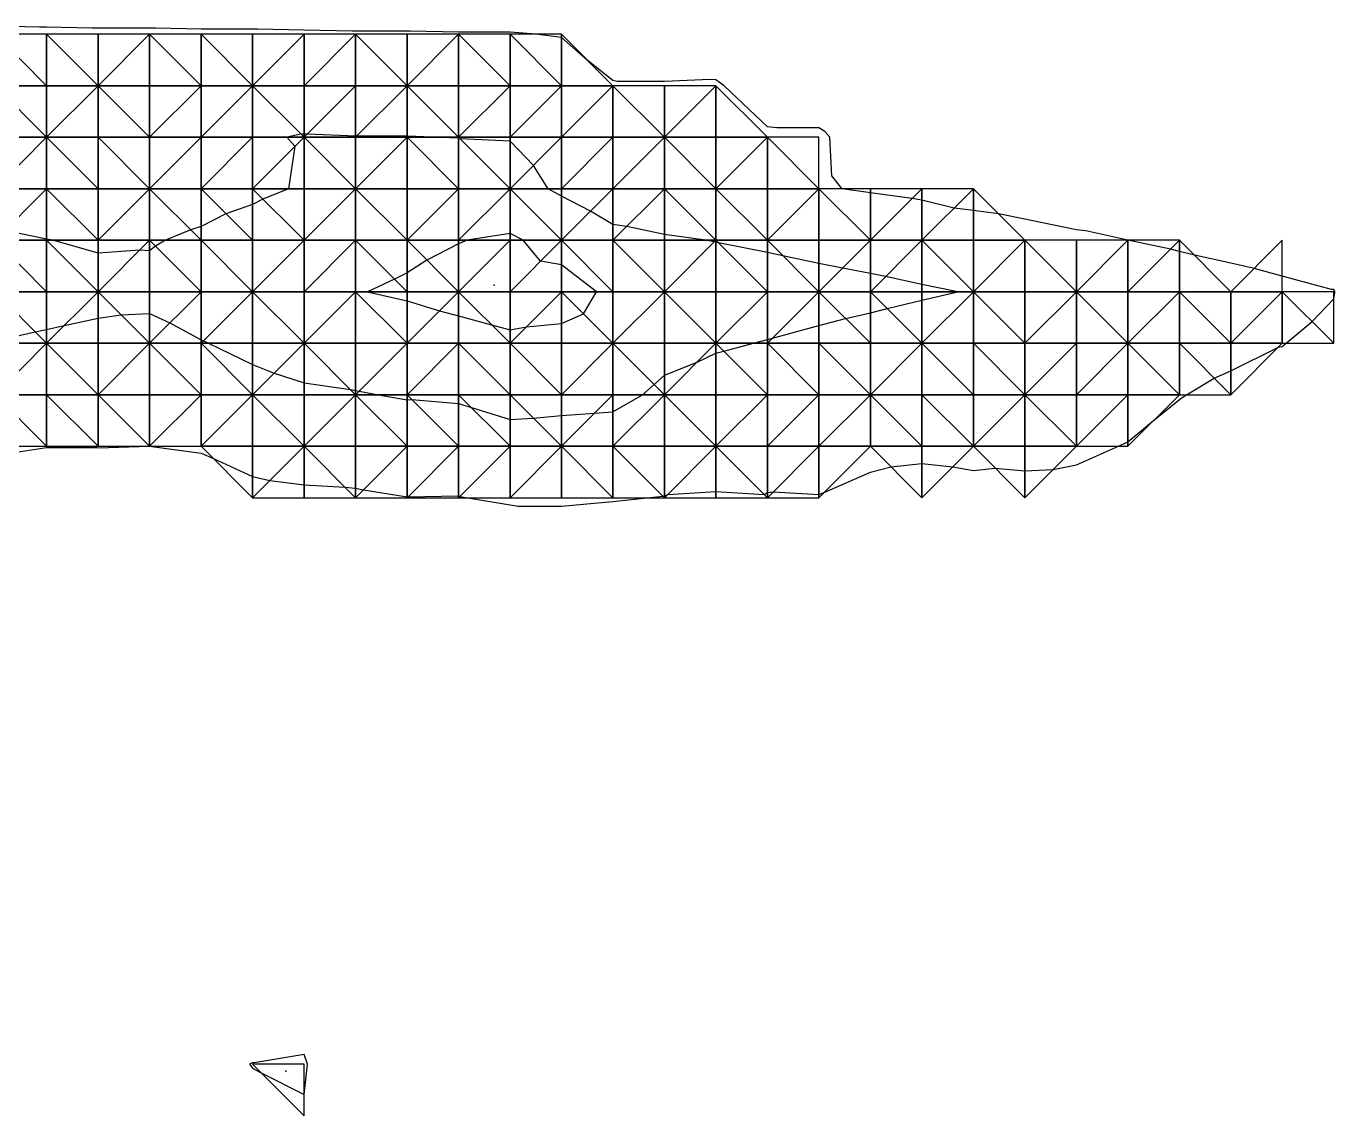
# Model space of a CAD drawing. Header units: metres. Extents: x 4732344 to 4732577, y 2266116 to 2266284.
# Drawn here: x 4732411.5 to 4732424.21, y 2266125.73 to 2266136.31 of the extents above; entities that cross this region are included whole.
import ezdxf

# ---------------------------------------------------------------- set-up
doc = ezdxf.new("R2010")
doc.units = ezdxf.units.M
doc.layers.add('TIN', color=5, linetype='Continuous')

msp = doc.modelspace()

# ---------------------------------------------------------------- linework, layer by layer
at = {"layer": 'lleno', "color": 3}
for points in [[(4732411.275, 2266132.154, 1328.088), (4732411.698, 2266132.22, 1328.085), (4732412.187, 2266132.22, 1328.084), (4732412.198, 2266132.217, 1328.084), (4732412.698, 2266132.231, 1328.079), (4732413.198, 2266132.164, 1328.07), (4732413.318, 2266132.111, 1328.068), (4732413.698, 2266131.938, 1328.063), (4732413.865, 2266131.898, 1328.06), (4732414.198, 2266131.858, 1328.054), (4732414.594, 2266131.835, 1328.052), (4732414.698, 2266131.825, 1328.052), (4732414.775, 2266131.808, 1328.052), (4732415.198, 2266131.74, 1328.051), (4732415.207, 2266131.74, 1328.051), (4732415.698, 2266131.75, 1328.037), (4732415.712, 2266131.745, 1328.036), (4732415.789, 2266131.731, 1328.033), (4732416.198, 2266131.662, 1328.018), (4732416.278, 2266131.651, 1328.015), (4732416.698, 2266131.651, 1328.002), (4732417.159, 2266131.692, 1327.987), (4732417.198, 2266131.695, 1327.986), (4732417.531, 2266131.731, 1327.976), (4732417.682, 2266131.747, 1327.975), (4732417.698, 2266131.749, 1327.975), (4732417.73, 2266131.763, 1327.975), (4732418.198, 2266131.792, 1327.975), (4732418.666, 2266131.763, 1327.971), (4732418.698, 2266131.781, 1327.972), (4732418.757, 2266131.79, 1327.971), (4732419.198, 2266131.762, 1327.964), (4732419.254, 2266131.787, 1327.964), (4732419.698, 2266131.981, 1327.965), (4732419.898, 2266132.031, 1327.963), (4732420.198, 2266132.064, 1327.96), (4732420.498, 2266132.031, 1327.955), (4732420.698, 2266131.996, 1327.951), (4732420.909, 2266132.02, 1327.952), (4732421.198, 2266131.993, 1327.955), (4732421.473, 2266132.006, 1327.959), (4732421.698, 2266132.051, 1327.964), (4732422.107, 2266132.231, 1327.976), (4732422.198, 2266132.273, 1327.978), (4732422.448, 2266132.481, 1327.987), (4732422.698, 2266132.686, 1327.989), (4732422.724, 2266132.705, 1327.989), (4732422.769, 2266132.731, 1327.989), (4732423.036, 2266132.893, 1327.991), (4732423.198, 2266132.962, 1327.991), (4732423.66, 2266133.193, 1327.993), (4732423.698, 2266133.2, 1327.993), (4732423.734, 2266133.231, 1327.993), (4732423.988, 2266133.441, 1327.996), (4732424.198, 2266133.664, 1327.997), (4732424.208, 2266133.721, 1327.997), (4732424.208, 2266133.731, 1327.997), (4732424.198, 2266133.753, 1327.998), (4732424.175, 2266133.754, 1327.998), (4732423.698, 2266133.884, 1328.001), (4732423.425, 2266133.958, 1328.001), (4732423.198, 2266134.01, 1328), (4732422.844, 2266134.085, 1328), (4732422.698, 2266134.122, 1327.999), (4732422.612, 2266134.145, 1327.999), (4732422.198, 2266134.231, 1327.999), (4732421.789, 2266134.322, 1327.998), (4732421.698, 2266134.333, 1327.998), (4732421.368, 2266134.401, 1327.998), (4732421.198, 2266134.436, 1327.997), (4732420.941, 2266134.488, 1327.997), (4732420.698, 2266134.519, 1327.997), (4732420.511, 2266134.544, 1327.997), (4732420.198, 2266134.621, 1327.997), (4732420.102, 2266134.635, 1327.997), (4732419.698, 2266134.69, 1327.997), (4732419.425, 2266134.731, 1327.997), (4732419.323, 2266134.856, 1327.994), (4732419.303, 2266135.231, 1327.987), (4732419.254, 2266135.287, 1327.986), (4732419.198, 2266135.322, 1327.985), (4732418.789, 2266135.322, 1327.986), (4732418.698, 2266135.331, 1327.986), (4732418.277, 2266135.731, 1327.979), (4732418.231, 2266135.764, 1327.979), (4732418.198, 2266135.787, 1327.978), (4732418.138, 2266135.791, 1327.978), (4732417.698, 2266135.773, 1327.98), (4732417.24, 2266135.773, 1327.982), (4732417.198, 2266135.781, 1327.981), (4732416.948, 2266135.981, 1327.978), (4732416.698, 2266136.198, 1327.974), (4732416.448, 2266136.231, 1327.974), (4732416.198, 2266136.252, 1327.975), (4732416.177, 2266136.252, 1327.975), (4732415.698, 2266136.252, 1327.977), (4732415.229, 2266136.262, 1327.978), (4732415.198, 2266136.262, 1327.978), (4732414.729, 2266136.262, 1327.979), (4732414.698, 2266136.262, 1327.98), (4732414.667, 2266136.262, 1327.98), (4732414.198, 2266136.272, 1327.981), (4732413.748, 2266136.281, 1327.982), (4732413.698, 2266136.281, 1327.982), (4732413.648, 2266136.281, 1327.982), (4732413.198, 2266136.281, 1327.984), (4732412.757, 2266136.29, 1327.985), (4732412.698, 2266136.291, 1327.985), (4732412.258, 2266136.291, 1327.986), (4732412.198, 2266136.291, 1327.987), (4732412.138, 2266136.291, 1327.987), (4732411.698, 2266136.3, 1327.988), (4732411.628, 2266136.301, 1327.988), (4732411.198, 2266136.309, 1327.989)], [(4732411.198, 2266133.255, 1328.158), (4732411.588, 2266133.341, 1328.154), (4732411.698, 2266133.365, 1328.153), (4732411.87, 2266133.403, 1328.152), (4732412.198, 2266133.475, 1328.148), (4732412.421, 2266133.508, 1328.147), (4732412.698, 2266133.52, 1328.146), (4732412.895, 2266133.428, 1328.148), (4732413.198, 2266133.266, 1328.151), (4732413.221, 2266133.254, 1328.152), (4732413.269, 2266133.231, 1328.152), (4732413.698, 2266133.026, 1328.151), (4732413.908, 2266132.941, 1328.148), (4732414.198, 2266132.848, 1328.144), (4732414.648, 2266132.781, 1328.142), (4732414.698, 2266132.772, 1328.142), (4732414.732, 2266132.765, 1328.142), (4732414.92, 2266132.731, 1328.142), (4732415.198, 2266132.681, 1328.141), (4732415.245, 2266132.684, 1328.141), (4732415.698, 2266132.645, 1328.14), (4732415.823, 2266132.606, 1328.14), (4732416.198, 2266132.49, 1328.136), (4732416.424, 2266132.505, 1328.129), (4732416.698, 2266132.529, 1328.121), (4732417.019, 2266132.552, 1328.11), (4732417.198, 2266132.567, 1328.105), (4732417.486, 2266132.731, 1328.099), (4732417.599, 2266132.83, 1328.099), (4732417.698, 2266132.92, 1328.101), (4732418.016, 2266133.049, 1328.102), (4732418.198, 2266133.136, 1328.104), (4732418.275, 2266133.154, 1328.104), (4732418.562, 2266133.231, 1328.105), (4732418.698, 2266133.267, 1328.105), (4732418.746, 2266133.279, 1328.105), (4732419.198, 2266133.405, 1328.107), (4732419.457, 2266133.472, 1328.107), (4732419.698, 2266133.526, 1328.108), (4732419.862, 2266133.567, 1328.108), (4732420.198, 2266133.651, 1328.109), (4732420.548, 2266133.731, 1328.11), (4732420.198, 2266133.801, 1328.112), (4732419.846, 2266133.879, 1328.113), (4732419.698, 2266133.907, 1328.113), (4732419.428, 2266133.961, 1328.113), (4732419.198, 2266134.006, 1328.112), (4732418.848, 2266134.081, 1328.112), (4732418.698, 2266134.113, 1328.112), (4732418.222, 2266134.207, 1328.111), (4732418.198, 2266134.211, 1328.111), (4732418.182, 2266134.215, 1328.111), (4732418.098, 2266134.231, 1328.111), (4732417.698, 2266134.286, 1328.111), (4732417.333, 2266134.366, 1328.111), (4732417.198, 2266134.383, 1328.111), (4732416.98, 2266134.513, 1328.109), (4732416.698, 2266134.659, 1328.107), (4732416.57, 2266134.731, 1328.106), (4732416.425, 2266134.958, 1328.101), (4732416.198, 2266135.192, 1328.097), (4732415.712, 2266135.217, 1328.098), (4732415.698, 2266135.221, 1328.098), (4732415.448, 2266135.231, 1328.099), (4732415.198, 2266135.241, 1328.099), (4732414.708, 2266135.241, 1328.101), (4732414.698, 2266135.241, 1328.101), (4732414.227, 2266135.26, 1328.102), (4732414.198, 2266135.262, 1328.102), (4732414.167, 2266135.262, 1328.102), (4732414.031, 2266135.231, 1328.103), (4732414.11, 2266135.143, 1328.105), (4732414.048, 2266134.731, 1328.114), (4732413.799, 2266134.63, 1328.117), (4732413.698, 2266134.579, 1328.118), (4732413.44, 2266134.489, 1328.121), (4732413.198, 2266134.365, 1328.124), (4732413.098, 2266134.331, 1328.125), (4732412.854, 2266134.231, 1328.128), (4732412.754, 2266134.175, 1328.13), (4732412.698, 2266134.127, 1328.131), (4732412.602, 2266134.135, 1328.131), (4732412.198, 2266134.106, 1328.133), (4732411.76, 2266134.231, 1328.131), (4732411.698, 2266134.242, 1328.131), (4732411.292, 2266134.325, 1328.131)], [(4732415.198, 2266133.642, 1328.231), (4732415.513, 2266133.546, 1328.231), (4732415.698, 2266133.498, 1328.231), (4732416.019, 2266133.41, 1328.231), (4732416.198, 2266133.363, 1328.231), (4732416.358, 2266133.391, 1328.23), (4732416.698, 2266133.423, 1328.228), (4732416.911, 2266133.518, 1328.227), (4732417.038, 2266133.731, 1328.224), (4732416.698, 2266133.993, 1328.221), (4732416.494, 2266134.027, 1328.221), (4732416.326, 2266134.231, 1328.217), (4732416.198, 2266134.298, 1328.216), (4732415.781, 2266134.231, 1328.219), (4732415.698, 2266134.197, 1328.22), (4732415.391, 2266134.038, 1328.224), (4732415.198, 2266133.916, 1328.227), (4732415.076, 2266133.853, 1328.229), (4732414.813, 2266133.731, 1328.231), (4732415.198, 2266133.642, 1328.231)], [(4732414.198, 2266126.326, 1328.69), (4732413.714, 2266126.247, 1328.708), (4732413.698, 2266126.244, 1328.708), (4732413.688, 2266126.241, 1328.708), (4732413.669, 2266126.231, 1328.708), (4732413.682, 2266126.215, 1328.708), (4732413.698, 2266126.195, 1328.709), (4732413.781, 2266126.148, 1328.708), (4732414.198, 2266125.939, 1328.685), (4732414.231, 2266126.231, 1328.685), (4732414.198, 2266126.326, 1328.69)]]:
    msp.add_polyline3d(points, dxfattribs=at)
at = {"layer": 'lleno_centroid', "color": 2}
for p in [(4732416.044, 2266133.796, 1328.226), (4732414.02, 2266126.165, 1328.704)]:
    msp.add_point(p, dxfattribs=at)
at = {"layer": 'TIN', "color": 5}
for points in [[(4732411.698, 2266136.231, 0.107), (4732411.198, 2266136.231, 0.108), (4732411.698, 2266135.731, 0.158)], [(4732411.698, 2266135.731, 0.158), (4732411.198, 2266136.231, 0.108), (4732411.198, 2266135.731, 0.159)], [(4732411.698, 2266136.231, 0.107), (4732411.698, 2266135.731, 0.158), (4732412.198, 2266135.731, 0.157)], [(4732412.198, 2266135.731, 0.157), (4732412.198, 2266136.231, 0.106), (4732411.698, 2266136.231, 0.107)], [(4732412.698, 2266136.231, 0.106), (4732412.198, 2266136.231, 0.106), (4732412.198, 2266135.731, 0.157)], [(4732412.698, 2266135.731, 0.157), (4732412.698, 2266136.231, 0.106), (4732412.198, 2266135.731, 0.157)], [(4732413.198, 2266136.231, 0.105), (4732412.698, 2266136.231, 0.106), (4732413.198, 2266135.731, 0.155)], [(4732413.198, 2266135.731, 0.155), (4732412.698, 2266136.231, 0.106), (4732412.698, 2266135.731, 0.157)], [(4732413.698, 2266135.731, 0.154), (4732413.698, 2266136.231, 0.105), (4732413.198, 2266136.231, 0.105)], [(4732413.198, 2266136.231, 0.105), (4732413.198, 2266135.731, 0.155), (4732413.698, 2266135.731, 0.154)], [(4732413.698, 2266135.731, 0.154), (4732414.198, 2266135.731, 0.154), (4732414.198, 2266136.231, 0.104)], [(4732413.698, 2266135.731, 0.154), (4732414.198, 2266136.231, 0.104), (4732413.698, 2266136.231, 0.105)], [(4732414.198, 2266136.231, 0.104), (4732414.198, 2266135.731, 0.154), (4732414.698, 2266136.231, 0.103)], [(4732414.698, 2266136.231, 0.103), (4732414.198, 2266135.731, 0.154), (4732414.698, 2266135.731, 0.152)], [(4732414.698, 2266135.731, 0.152), (4732415.198, 2266135.731, 0.152), (4732414.698, 2266136.231, 0.103)], [(4732414.698, 2266136.231, 0.103), (4732415.198, 2266135.731, 0.152), (4732415.198, 2266136.231, 0.103)], [(4732415.698, 2266136.231, 0.102), (4732415.198, 2266135.731, 0.152), (4732415.698, 2266135.731, 0.151)], [(4732415.198, 2266136.231, 0.103), (4732415.198, 2266135.731, 0.152), (4732415.698, 2266136.231, 0.102)], [(4732415.698, 2266135.731, 0.151), (4732416.198, 2266135.731, 0.149), (4732415.698, 2266136.231, 0.102)], [(4732416.198, 2266135.731, 0.149), (4732416.198, 2266136.231, 0.102), (4732415.698, 2266136.231, 0.102)], [(4732416.198, 2266136.231, 0.102), (4732416.698, 2266135.731, 0.128), (4732416.698, 2266136.231, 0.098)], [(4732416.198, 2266135.731, 0.149), (4732416.698, 2266135.731, 0.128), (4732416.198, 2266136.231, 0.102)], [(4732416.698, 2266136.231, 0.098), (4732416.698, 2266135.731, 0.128), (4732417.198, 2266135.731, 0.102)], [(4732411.198, 2266135.731, 0.159), (4732411.198, 2266135.231, 0.169), (4732411.698, 2266135.231, 0.161)], [(4732411.698, 2266135.231, 0.161), (4732411.698, 2266135.731, 0.158), (4732411.198, 2266135.731, 0.159)], [(4732412.198, 2266135.731, 0.157), (4732411.698, 2266135.231, 0.161), (4732412.198, 2266135.231, 0.152)], [(4732411.698, 2266135.731, 0.158), (4732411.698, 2266135.231, 0.161), (4732412.198, 2266135.731, 0.157)], [(4732412.198, 2266135.731, 0.157), (4732412.198, 2266135.231, 0.152), (4732412.698, 2266135.231, 0.165)], [(4732412.698, 2266135.231, 0.165), (4732412.698, 2266135.731, 0.157), (4732412.198, 2266135.731, 0.157)], [(4732412.698, 2266135.231, 0.165), (4732413.198, 2266135.231, 0.179), (4732413.198, 2266135.731, 0.155)], [(4732413.198, 2266135.731, 0.155), (4732412.698, 2266135.731, 0.157), (4732412.698, 2266135.231, 0.165)], [(4732413.698, 2266135.731, 0.154), (4732413.198, 2266135.731, 0.155), (4732413.198, 2266135.231, 0.179)], [(4732413.198, 2266135.231, 0.179), (4732413.698, 2266135.231, 0.194), (4732413.698, 2266135.731, 0.154)], [(4732413.698, 2266135.231, 0.194), (4732414.198, 2266135.231, 0.203), (4732413.698, 2266135.731, 0.154)], [(4732413.698, 2266135.731, 0.154), (4732414.198, 2266135.231, 0.203), (4732414.198, 2266135.731, 0.154)], [(4732414.198, 2266135.231, 0.203), (4732414.698, 2266135.231, 0.201), (4732414.698, 2266135.731, 0.152)], [(4732414.698, 2266135.731, 0.152), (4732414.198, 2266135.731, 0.154), (4732414.198, 2266135.231, 0.203)], [(4732414.698, 2266135.731, 0.152), (4732414.698, 2266135.231, 0.201), (4732415.198, 2266135.731, 0.152)], [(4732415.198, 2266135.731, 0.152), (4732414.698, 2266135.231, 0.201), (4732415.198, 2266135.231, 0.201)], [(4732415.198, 2266135.731, 0.152), (4732415.698, 2266135.231, 0.199), (4732415.698, 2266135.731, 0.151)], [(4732415.198, 2266135.731, 0.152), (4732415.198, 2266135.231, 0.201), (4732415.698, 2266135.231, 0.199)], [(4732415.698, 2266135.231, 0.199), (4732416.198, 2266135.731, 0.149), (4732415.698, 2266135.731, 0.151)], [(4732415.698, 2266135.231, 0.199), (4732416.198, 2266135.231, 0.197), (4732416.198, 2266135.731, 0.149)], [(4732416.698, 2266135.231, 0.158), (4732416.698, 2266135.731, 0.128), (4732416.198, 2266135.231, 0.197)], [(4732416.198, 2266135.231, 0.197), (4732416.698, 2266135.731, 0.128), (4732416.198, 2266135.731, 0.149)], [(4732417.198, 2266135.731, 0.102), (4732416.698, 2266135.731, 0.128), (4732416.698, 2266135.231, 0.158)], [(4732416.698, 2266135.231, 0.158), (4732417.198, 2266135.231, 0.124), (4732417.198, 2266135.731, 0.102)], [(4732417.698, 2266135.231, 0.119), (4732417.198, 2266135.731, 0.102), (4732417.198, 2266135.231, 0.124)], [(4732417.698, 2266135.731, 0.102), (4732417.198, 2266135.731, 0.102), (4732417.698, 2266135.231, 0.119)], [(4732417.698, 2266135.231, 0.119), (4732418.198, 2266135.731, 0.103), (4732417.698, 2266135.731, 0.102)], [(4732418.198, 2266135.231, 0.113), (4732418.198, 2266135.731, 0.103), (4732417.698, 2266135.231, 0.119)], [(4732418.698, 2266135.231, 0.104), (4732418.198, 2266135.731, 0.103), (4732418.198, 2266135.231, 0.113)], [(4732411.698, 2266135.231, 0.161), (4732411.198, 2266135.231, 0.169), (4732411.198, 2266134.731, 0.165)], [(4732411.198, 2266134.731, 0.165), (4732411.698, 2266134.731, 0.157), (4732411.698, 2266135.231, 0.161)], [(4732411.698, 2266135.231, 0.161), (4732411.698, 2266134.731, 0.157), (4732412.198, 2266134.731, 0.148)], [(4732412.198, 2266134.731, 0.148), (4732412.198, 2266135.231, 0.152), (4732411.698, 2266135.231, 0.161)], [(4732412.698, 2266134.731, 0.156), (4732412.198, 2266135.231, 0.152), (4732412.198, 2266134.731, 0.148)], [(4732412.698, 2266135.231, 0.165), (4732412.198, 2266135.231, 0.152), (4732412.698, 2266134.731, 0.156)], [(4732412.698, 2266134.731, 0.156), (4732413.198, 2266135.231, 0.179), (4732412.698, 2266135.231, 0.165)], [(4732412.698, 2266134.731, 0.156), (4732413.198, 2266134.731, 0.17), (4732413.198, 2266135.231, 0.179)], [(4732413.198, 2266135.231, 0.179), (4732413.198, 2266134.731, 0.17), (4732413.698, 2266135.231, 0.194)], [(4732413.698, 2266135.231, 0.194), (4732413.198, 2266134.731, 0.17), (4732413.698, 2266134.731, 0.186)], [(4732413.698, 2266134.731, 0.186), (4732414.198, 2266134.731, 0.206), (4732414.198, 2266135.231, 0.203)], [(4732414.198, 2266135.231, 0.203), (4732413.698, 2266135.231, 0.194), (4732413.698, 2266134.731, 0.186)], [(4732414.198, 2266135.231, 0.203), (4732414.698, 2266134.731, 0.221), (4732414.698, 2266135.231, 0.201)], [(4732414.198, 2266134.731, 0.206), (4732414.698, 2266134.731, 0.221), (4732414.198, 2266135.231, 0.203)], [(4732415.198, 2266134.731, 0.236), (4732415.198, 2266135.231, 0.201), (4732414.698, 2266134.731, 0.221)], [(4732415.198, 2266135.231, 0.201), (4732414.698, 2266135.231, 0.201), (4732414.698, 2266134.731, 0.221)], [(4732415.198, 2266134.731, 0.236), (4732415.698, 2266134.731, 0.247), (4732415.198, 2266135.231, 0.201)], [(4732415.698, 2266134.731, 0.247), (4732415.698, 2266135.231, 0.199), (4732415.198, 2266135.231, 0.201)], [(4732416.198, 2266134.731, 0.235), (4732415.698, 2266135.231, 0.199), (4732415.698, 2266134.731, 0.247)], [(4732416.198, 2266135.231, 0.197), (4732415.698, 2266135.231, 0.199), (4732416.198, 2266134.731, 0.235)], [(4732416.698, 2266135.231, 0.158), (4732416.198, 2266135.231, 0.197), (4732416.198, 2266134.731, 0.235)], [(4732416.198, 2266134.731, 0.235), (4732416.698, 2266134.731, 0.188), (4732416.698, 2266135.231, 0.158)], [(4732417.198, 2266134.731, 0.145), (4732417.198, 2266135.231, 0.124), (4732416.698, 2266134.731, 0.188)], [(4732416.698, 2266134.731, 0.188), (4732417.198, 2266135.231, 0.124), (4732416.698, 2266135.231, 0.158)], [(4732417.198, 2266134.731, 0.145), (4732417.698, 2266134.731, 0.135), (4732417.698, 2266135.231, 0.119)], [(4732417.698, 2266135.231, 0.119), (4732417.198, 2266135.231, 0.124), (4732417.198, 2266134.731, 0.145)], [(4732417.698, 2266135.231, 0.119), (4732417.698, 2266134.731, 0.135), (4732418.198, 2266134.731, 0.124)], [(4732417.698, 2266135.231, 0.119), (4732418.198, 2266134.731, 0.124), (4732418.198, 2266135.231, 0.113)], [(4732418.698, 2266135.231, 0.104), (4732418.198, 2266134.731, 0.124), (4732418.698, 2266134.731, 0.115)], [(4732418.198, 2266135.231, 0.113), (4732418.198, 2266134.731, 0.124), (4732418.698, 2266135.231, 0.104)], [(4732418.698, 2266134.731, 0.115), (4732419.198, 2266134.731, 0.105), (4732418.698, 2266135.231, 0.104)], [(4732418.698, 2266135.231, 0.104), (4732419.198, 2266134.731, 0.105), (4732419.198, 2266135.231, 0.104)], [(4732411.698, 2266134.231, 0.201), (4732411.698, 2266134.731, 0.157), (4732411.198, 2266134.231, 0.21)], [(4732411.198, 2266134.231, 0.21), (4732411.698, 2266134.731, 0.157), (4732411.198, 2266134.731, 0.165)], [(4732411.698, 2266134.731, 0.157), (4732411.698, 2266134.231, 0.201), (4732412.198, 2266134.231, 0.193)], [(4732411.698, 2266134.731, 0.157), (4732412.198, 2266134.231, 0.193), (4732412.198, 2266134.731, 0.148)], [(4732412.198, 2266134.731, 0.148), (4732412.198, 2266134.231, 0.193), (4732412.698, 2266134.731, 0.156)], [(4732412.198, 2266134.231, 0.193), (4732412.698, 2266134.231, 0.195), (4732412.698, 2266134.731, 0.156)], [(4732413.198, 2266134.231, 0.211), (4732413.198, 2266134.731, 0.17), (4732412.698, 2266134.731, 0.156)], [(4732412.698, 2266134.731, 0.156), (4732412.698, 2266134.231, 0.195), (4732413.198, 2266134.231, 0.211)], [(4732413.198, 2266134.731, 0.17), (4732413.198, 2266134.231, 0.211), (4732413.698, 2266134.231, 0.232)], [(4732413.198, 2266134.731, 0.17), (4732413.698, 2266134.231, 0.232), (4732413.698, 2266134.731, 0.186)], [(4732414.198, 2266134.231, 0.255), (4732414.198, 2266134.731, 0.206), (4732413.698, 2266134.731, 0.186)], [(4732413.698, 2266134.731, 0.186), (4732413.698, 2266134.231, 0.232), (4732414.198, 2266134.231, 0.255)], [(4732414.198, 2266134.731, 0.206), (4732414.198, 2266134.231, 0.255), (4732414.698, 2266134.731, 0.221)], [(4732414.198, 2266134.231, 0.255), (4732414.698, 2266134.231, 0.269), (4732414.698, 2266134.731, 0.221)], [(4732414.698, 2266134.731, 0.221), (4732415.198, 2266134.231, 0.283), (4732415.198, 2266134.731, 0.236)], [(4732414.698, 2266134.731, 0.221), (4732414.698, 2266134.231, 0.269), (4732415.198, 2266134.231, 0.283)], [(4732415.198, 2266134.231, 0.283), (4732415.698, 2266134.231, 0.298), (4732415.698, 2266134.731, 0.247)], [(4732415.198, 2266134.231, 0.283), (4732415.698, 2266134.731, 0.247), (4732415.198, 2266134.731, 0.236)], [(4732415.698, 2266134.731, 0.247), (4732415.698, 2266134.231, 0.298), (4732416.198, 2266134.731, 0.235)], [(4732415.698, 2266134.231, 0.298), (4732416.198, 2266134.231, 0.31), (4732416.198, 2266134.731, 0.235)], [(4732416.698, 2266134.231, 0.271), (4732416.198, 2266134.731, 0.235), (4732416.198, 2266134.231, 0.31)], [(4732416.698, 2266134.731, 0.188), (4732416.198, 2266134.731, 0.235), (4732416.698, 2266134.231, 0.271)], [(4732416.698, 2266134.231, 0.271), (4732417.198, 2266134.231, 0.224), (4732417.198, 2266134.731, 0.145)], [(4732417.198, 2266134.731, 0.145), (4732416.698, 2266134.731, 0.188), (4732416.698, 2266134.231, 0.271)], [(4732417.198, 2266134.731, 0.145), (4732417.198, 2266134.231, 0.224), (4732417.698, 2266134.731, 0.135)], [(4732417.698, 2266134.731, 0.135), (4732417.198, 2266134.231, 0.224), (4732417.698, 2266134.231, 0.208)], [(4732417.698, 2266134.731, 0.135), (4732417.698, 2266134.231, 0.208), (4732418.198, 2266134.231, 0.198)], [(4732418.198, 2266134.231, 0.198), (4732418.198, 2266134.731, 0.124), (4732417.698, 2266134.731, 0.135)], [(4732418.698, 2266134.731, 0.115), (4732418.198, 2266134.731, 0.124), (4732418.698, 2266134.231, 0.188)], [(4732418.698, 2266134.231, 0.188), (4732418.198, 2266134.731, 0.124), (4732418.198, 2266134.231, 0.198)], [(4732419.198, 2266134.731, 0.105), (4732418.698, 2266134.231, 0.188), (4732419.198, 2266134.231, 0.177)], [(4732418.698, 2266134.731, 0.115), (4732418.698, 2266134.231, 0.188), (4732419.198, 2266134.731, 0.105)], [(4732419.198, 2266134.231, 0.177), (4732419.698, 2266134.231, 0.167), (4732419.198, 2266134.731, 0.105)], [(4732419.198, 2266134.731, 0.105), (4732419.698, 2266134.231, 0.167), (4732419.698, 2266134.731, 0.094)], [(4732419.698, 2266134.731, 0.094), (4732419.698, 2266134.231, 0.167), (4732420.198, 2266134.731, 0.084)], [(4732419.698, 2266134.231, 0.167), (4732420.198, 2266134.231, 0.157), (4732420.198, 2266134.731, 0.084)], [(4732420.698, 2266134.731, 0.066), (4732420.198, 2266134.231, 0.157), (4732420.698, 2266134.231, 0.146)], [(4732420.698, 2266134.731, 0.066), (4732420.198, 2266134.731, 0.084), (4732420.198, 2266134.231, 0.157)], [(4732420.698, 2266134.231, 0.146), (4732421.198, 2266134.231, 0.136), (4732420.698, 2266134.731, 0.066)], [(4732411.698, 2266133.731, 0.23), (4732411.698, 2266134.231, 0.201), (4732411.198, 2266134.231, 0.21)], [(4732411.198, 2266134.231, 0.21), (4732411.198, 2266133.731, 0.239), (4732411.698, 2266133.731, 0.23)], [(4732412.198, 2266134.231, 0.193), (4732411.698, 2266134.231, 0.201), (4732412.198, 2266133.731, 0.221)], [(4732412.198, 2266133.731, 0.221), (4732411.698, 2266134.231, 0.201), (4732411.698, 2266133.731, 0.23)], [(4732412.198, 2266134.231, 0.193), (4732412.198, 2266133.731, 0.221), (4732412.698, 2266134.231, 0.195)], [(4732412.698, 2266134.231, 0.195), (4732412.198, 2266133.731, 0.221), (4732412.698, 2266133.731, 0.219)], [(4732413.198, 2266133.731, 0.24), (4732413.198, 2266134.231, 0.211), (4732412.698, 2266134.231, 0.195)], [(4732412.698, 2266133.731, 0.219), (4732413.198, 2266133.731, 0.24), (4732412.698, 2266134.231, 0.195)], [(4732413.198, 2266133.731, 0.24), (4732413.698, 2266133.731, 0.262), (4732413.198, 2266134.231, 0.211)], [(4732413.198, 2266134.231, 0.211), (4732413.698, 2266133.731, 0.262), (4732413.698, 2266134.231, 0.232)], [(4732413.698, 2266134.231, 0.232), (4732413.698, 2266133.731, 0.262), (4732414.198, 2266134.231, 0.255)], [(4732414.198, 2266134.231, 0.255), (4732413.698, 2266133.731, 0.262), (4732414.198, 2266133.731, 0.283)], [(4732414.198, 2266133.731, 0.283), (4732414.698, 2266133.731, 0.297), (4732414.698, 2266134.231, 0.269)], [(4732414.698, 2266134.231, 0.269), (4732414.198, 2266134.231, 0.255), (4732414.198, 2266133.731, 0.283)], [(4732414.698, 2266134.231, 0.269), (4732414.698, 2266133.731, 0.297), (4732415.198, 2266133.731, 0.31)], [(4732415.198, 2266133.731, 0.31), (4732415.198, 2266134.231, 0.283), (4732414.698, 2266134.231, 0.269)], [(4732415.698, 2266134.231, 0.298), (4732415.198, 2266134.231, 0.283), (4732415.698, 2266133.731, 0.327)], [(4732415.698, 2266133.731, 0.327), (4732415.198, 2266134.231, 0.283), (4732415.198, 2266133.731, 0.31)], [(4732416.198, 2266134.231, 0.31), (4732415.698, 2266133.731, 0.327), (4732416.198, 2266133.731, 0.342)], [(4732415.698, 2266134.231, 0.298), (4732415.698, 2266133.731, 0.327), (4732416.198, 2266134.231, 0.31)], [(4732416.198, 2266133.731, 0.342), (4732416.698, 2266133.731, 0.332), (4732416.698, 2266134.231, 0.271)], [(4732416.698, 2266134.231, 0.271), (4732416.198, 2266134.231, 0.31), (4732416.198, 2266133.731, 0.342)], [(4732417.198, 2266133.731, 0.285), (4732417.198, 2266134.231, 0.224), (4732416.698, 2266134.231, 0.271)], [(4732416.698, 2266134.231, 0.271), (4732416.698, 2266133.731, 0.332), (4732417.198, 2266133.731, 0.285)], [(4732417.198, 2266134.231, 0.224), (4732417.698, 2266133.731, 0.259), (4732417.698, 2266134.231, 0.208)], [(4732417.198, 2266133.731, 0.285), (4732417.698, 2266133.731, 0.259), (4732417.198, 2266134.231, 0.224)], [(4732417.698, 2266133.731, 0.259), (4732418.198, 2266133.731, 0.249), (4732418.198, 2266134.231, 0.198)], [(4732418.198, 2266134.231, 0.198), (4732417.698, 2266134.231, 0.208), (4732417.698, 2266133.731, 0.259)], [(4732418.198, 2266134.231, 0.198), (4732418.198, 2266133.731, 0.249), (4732418.698, 2266133.731, 0.239)], [(4732418.698, 2266133.731, 0.239), (4732418.698, 2266134.231, 0.188), (4732418.198, 2266134.231, 0.198)], [(4732419.198, 2266134.231, 0.177), (4732418.698, 2266134.231, 0.188), (4732419.198, 2266133.731, 0.228)], [(4732418.698, 2266134.231, 0.188), (4732418.698, 2266133.731, 0.239), (4732419.198, 2266133.731, 0.228)], [(4732419.198, 2266133.731, 0.228), (4732419.698, 2266134.231, 0.167), (4732419.198, 2266134.231, 0.177)], [(4732419.198, 2266133.731, 0.228), (4732419.698, 2266133.731, 0.218), (4732419.698, 2266134.231, 0.167)], [(4732420.198, 2266133.731, 0.207), (4732420.198, 2266134.231, 0.157), (4732419.698, 2266133.731, 0.218)], [(4732419.698, 2266133.731, 0.218), (4732420.198, 2266134.231, 0.157), (4732419.698, 2266134.231, 0.167)], [(4732420.198, 2266133.731, 0.207), (4732420.698, 2266133.731, 0.197), (4732420.198, 2266134.231, 0.157)], [(4732420.198, 2266134.231, 0.157), (4732420.698, 2266133.731, 0.197), (4732420.698, 2266134.231, 0.146)], [(4732420.698, 2266134.231, 0.146), (4732420.698, 2266133.731, 0.197), (4732421.198, 2266134.231, 0.136)], [(4732421.198, 2266134.231, 0.136), (4732420.698, 2266133.731, 0.197), (4732421.198, 2266133.731, 0.188)], [(4732421.698, 2266133.731, 0.177), (4732421.198, 2266134.231, 0.136), (4732421.198, 2266133.731, 0.188)], [(4732421.698, 2266134.231, 0.118), (4732421.198, 2266134.231, 0.136), (4732421.698, 2266133.731, 0.177)], [(4732421.698, 2266134.231, 0.118), (4732421.698, 2266133.731, 0.177), (4732422.198, 2266134.231, 0.1)], [(4732422.198, 2266134.231, 0.1), (4732421.698, 2266133.731, 0.177), (4732422.198, 2266133.731, 0.167)], [(4732422.198, 2266133.731, 0.167), (4732422.698, 2266133.731, 0.15), (4732422.698, 2266134.231, 0.086)], [(4732422.698, 2266134.231, 0.086), (4732422.198, 2266134.231, 0.1), (4732422.198, 2266133.731, 0.167)], [(4732422.698, 2266134.231, 0.086), (4732422.698, 2266133.731, 0.15), (4732423.198, 2266133.731, 0.134)], [(4732423.698, 2266134.231, 0.059), (4732423.198, 2266133.731, 0.134), (4732423.698, 2266133.731, 0.118)], [(4732411.198, 2266133.731, 0.239), (4732411.198, 2266133.231, 0.198), (4732411.698, 2266133.231, 0.189)], [(4732411.698, 2266133.731, 0.23), (4732411.198, 2266133.731, 0.239), (4732411.698, 2266133.231, 0.189)], [(4732411.698, 2266133.231, 0.189), (4732412.198, 2266133.731, 0.221), (4732411.698, 2266133.731, 0.23)], [(4732412.198, 2266133.231, 0.18), (4732412.198, 2266133.731, 0.221), (4732411.698, 2266133.231, 0.189)], [(4732412.698, 2266133.731, 0.219), (4732412.198, 2266133.731, 0.221), (4732412.698, 2266133.231, 0.174)], [(4732412.698, 2266133.231, 0.174), (4732412.198, 2266133.731, 0.221), (4732412.198, 2266133.231, 0.18)], [(4732412.698, 2266133.231, 0.174), (4732413.198, 2266133.731, 0.24), (4732412.698, 2266133.731, 0.219)], [(4732412.698, 2266133.231, 0.174), (4732413.198, 2266133.231, 0.197), (4732413.198, 2266133.731, 0.24)], [(4732413.698, 2266133.231, 0.218), (4732413.698, 2266133.731, 0.262), (4732413.198, 2266133.231, 0.197)], [(4732413.198, 2266133.231, 0.197), (4732413.698, 2266133.731, 0.262), (4732413.198, 2266133.731, 0.24)], [(4732413.698, 2266133.731, 0.262), (4732414.198, 2266133.231, 0.236), (4732414.198, 2266133.731, 0.283)], [(4732413.698, 2266133.231, 0.218), (4732414.198, 2266133.231, 0.236), (4732413.698, 2266133.731, 0.262)], [(4732414.198, 2266133.231, 0.236), (4732414.698, 2266133.731, 0.297), (4732414.198, 2266133.731, 0.283)], [(4732414.698, 2266133.231, 0.245), (4732414.698, 2266133.731, 0.297), (4732414.198, 2266133.231, 0.236)], [(4732414.698, 2266133.731, 0.297), (4732415.198, 2266133.231, 0.254), (4732415.198, 2266133.731, 0.31)], [(4732414.698, 2266133.231, 0.245), (4732415.198, 2266133.231, 0.254), (4732414.698, 2266133.731, 0.297)], [(4732415.198, 2266133.231, 0.254), (4732415.698, 2266133.231, 0.269), (4732415.698, 2266133.731, 0.327)], [(4732415.198, 2266133.731, 0.31), (4732415.198, 2266133.231, 0.254), (4732415.698, 2266133.731, 0.327)], [(4732416.198, 2266133.231, 0.285), (4732416.198, 2266133.731, 0.342), (4732415.698, 2266133.731, 0.327)], [(4732415.698, 2266133.731, 0.327), (4732415.698, 2266133.231, 0.269), (4732416.198, 2266133.231, 0.285)], [(4732416.698, 2266133.731, 0.332), (4732416.198, 2266133.231, 0.285), (4732416.698, 2266133.231, 0.28)], [(4732416.698, 2266133.731, 0.332), (4732416.198, 2266133.731, 0.342), (4732416.198, 2266133.231, 0.285)], [(4732416.698, 2266133.731, 0.332), (4732417.198, 2266133.231, 0.257), (4732417.198, 2266133.731, 0.285)], [(4732416.698, 2266133.231, 0.28), (4732417.198, 2266133.231, 0.257), (4732416.698, 2266133.731, 0.332)], [(4732417.198, 2266133.731, 0.285), (4732417.198, 2266133.231, 0.257), (4732417.698, 2266133.731, 0.259)], [(4732417.198, 2266133.231, 0.257), (4732417.698, 2266133.231, 0.223), (4732417.698, 2266133.731, 0.259)], [(4732417.698, 2266133.231, 0.223), (4732418.198, 2266133.231, 0.208), (4732417.698, 2266133.731, 0.259)], [(4732417.698, 2266133.731, 0.259), (4732418.198, 2266133.231, 0.208), (4732418.198, 2266133.731, 0.249)], [(4732418.698, 2266133.731, 0.239), (4732418.198, 2266133.231, 0.208), (4732418.698, 2266133.231, 0.197)], [(4732418.198, 2266133.731, 0.249), (4732418.198, 2266133.231, 0.208), (4732418.698, 2266133.731, 0.239)], [(4732419.198, 2266133.731, 0.228), (4732418.698, 2266133.231, 0.197), (4732419.198, 2266133.231, 0.185)], [(4732419.198, 2266133.731, 0.228), (4732418.698, 2266133.731, 0.239), (4732418.698, 2266133.231, 0.197)], [(4732419.198, 2266133.231, 0.185), (4732419.698, 2266133.231, 0.174), (4732419.198, 2266133.731, 0.228)], [(4732419.698, 2266133.231, 0.174), (4732419.698, 2266133.731, 0.218), (4732419.198, 2266133.731, 0.228)], [(4732419.698, 2266133.231, 0.174), (4732420.198, 2266133.231, 0.163), (4732419.698, 2266133.731, 0.218)], [(4732419.698, 2266133.731, 0.218), (4732420.198, 2266133.231, 0.163), (4732420.198, 2266133.731, 0.207)], [(4732420.698, 2266133.731, 0.197), (4732420.198, 2266133.231, 0.163), (4732420.698, 2266133.231, 0.154)], [(4732420.198, 2266133.731, 0.207), (4732420.198, 2266133.231, 0.163), (4732420.698, 2266133.731, 0.197)], [(4732420.698, 2266133.731, 0.197), (4732421.198, 2266133.231, 0.146), (4732421.198, 2266133.731, 0.188)], [(4732420.698, 2266133.231, 0.154), (4732421.198, 2266133.231, 0.146), (4732420.698, 2266133.731, 0.197)], [(4732421.198, 2266133.731, 0.188), (4732421.198, 2266133.231, 0.146), (4732421.698, 2266133.731, 0.177)], [(4732421.198, 2266133.231, 0.146), (4732421.698, 2266133.231, 0.14), (4732421.698, 2266133.731, 0.177)], [(4732421.698, 2266133.231, 0.14), (4732422.198, 2266133.231, 0.14), (4732421.698, 2266133.731, 0.177)], [(4732421.698, 2266133.731, 0.177), (4732422.198, 2266133.231, 0.14), (4732422.198, 2266133.731, 0.167)], [(4732422.198, 2266133.231, 0.14), (4732422.698, 2266133.731, 0.15), (4732422.198, 2266133.731, 0.167)], [(4732422.698, 2266133.231, 0.125), (4732422.698, 2266133.731, 0.15), (4732422.198, 2266133.231, 0.14)], [(4732422.698, 2266133.731, 0.15), (4732423.198, 2266133.231, 0.114), (4732423.198, 2266133.731, 0.134)], [(4732422.698, 2266133.231, 0.125), (4732423.198, 2266133.231, 0.114), (4732422.698, 2266133.731, 0.15)], [(4732423.698, 2266133.231, 0.101), (4732423.698, 2266133.731, 0.118), (4732423.198, 2266133.231, 0.114)], [(4732423.698, 2266133.731, 0.118), (4732423.198, 2266133.731, 0.134), (4732423.198, 2266133.231, 0.114)], [(4732424.198, 2266133.231, 0.087), (4732423.698, 2266133.731, 0.118), (4732423.698, 2266133.231, 0.101)], [(4732424.198, 2266133.231, 0.087), (4732424.198, 2266133.731, 0.102), (4732423.698, 2266133.731, 0.118)], [(4732411.198, 2266133.231, 0.198), (4732411.198, 2266132.731, 0.153), (4732411.698, 2266133.231, 0.189)], [(4732411.698, 2266133.231, 0.189), (4732411.198, 2266132.731, 0.153), (4732411.698, 2266132.731, 0.146)], [(4732411.698, 2266133.231, 0.189), (4732411.698, 2266132.731, 0.146), (4732412.198, 2266132.731, 0.136)], [(4732412.198, 2266132.731, 0.136), (4732412.198, 2266133.231, 0.18), (4732411.698, 2266133.231, 0.189)], [(4732412.198, 2266132.731, 0.136), (4732412.698, 2266132.731, 0.135), (4732412.698, 2266133.231, 0.174)], [(4732412.698, 2266133.231, 0.174), (4732412.198, 2266133.231, 0.18), (4732412.198, 2266132.731, 0.136)], [(4732413.198, 2266132.731, 0.152), (4732413.198, 2266133.231, 0.197), (4732412.698, 2266133.231, 0.174)], [(4732412.698, 2266133.231, 0.174), (4732412.698, 2266132.731, 0.135), (4732413.198, 2266132.731, 0.152)], [(4732413.198, 2266133.231, 0.197), (4732413.698, 2266132.731, 0.174), (4732413.698, 2266133.231, 0.218)], [(4732413.198, 2266133.231, 0.197), (4732413.198, 2266132.731, 0.152), (4732413.698, 2266132.731, 0.174)], [(4732413.698, 2266133.231, 0.218), (4732413.698, 2266132.731, 0.174), (4732414.198, 2266133.231, 0.236)], [(4732413.698, 2266132.731, 0.174), (4732414.198, 2266132.731, 0.189), (4732414.198, 2266133.231, 0.236)], [(4732414.698, 2266133.231, 0.245), (4732414.198, 2266133.231, 0.236), (4732414.698, 2266132.731, 0.196)], [(4732414.698, 2266132.731, 0.196), (4732414.198, 2266133.231, 0.236), (4732414.198, 2266132.731, 0.189)], [(4732414.698, 2266132.731, 0.196), (4732415.198, 2266133.231, 0.254), (4732414.698, 2266133.231, 0.245)], [(4732414.698, 2266132.731, 0.196), (4732415.198, 2266132.731, 0.205), (4732415.198, 2266133.231, 0.254)], [(4732415.198, 2266132.731, 0.205), (4732415.698, 2266133.231, 0.269), (4732415.198, 2266133.231, 0.254)], [(4732415.698, 2266132.731, 0.21), (4732415.698, 2266133.231, 0.269), (4732415.198, 2266132.731, 0.205)], [(4732416.198, 2266132.731, 0.228), (4732415.698, 2266133.231, 0.269), (4732415.698, 2266132.731, 0.21)], [(4732416.198, 2266133.231, 0.285), (4732415.698, 2266133.231, 0.269), (4732416.198, 2266132.731, 0.228)], [(4732416.198, 2266133.231, 0.285), (4732416.198, 2266132.731, 0.228), (4732416.698, 2266132.731, 0.223)], [(4732416.698, 2266133.231, 0.28), (4732416.198, 2266133.231, 0.285), (4732416.698, 2266132.731, 0.223)], [(4732416.698, 2266132.731, 0.223), (4732417.198, 2266132.731, 0.219), (4732417.198, 2266133.231, 0.257)], [(4732416.698, 2266132.731, 0.223), (4732417.198, 2266133.231, 0.257), (4732416.698, 2266133.231, 0.28)], [(4732417.698, 2266132.731, 0.186), (4732417.698, 2266133.231, 0.223), (4732417.198, 2266133.231, 0.257)], [(4732417.198, 2266133.231, 0.257), (4732417.198, 2266132.731, 0.219), (4732417.698, 2266132.731, 0.186)], [(4732417.698, 2266132.731, 0.186), (4732418.198, 2266133.231, 0.208), (4732417.698, 2266133.231, 0.223)], [(4732418.198, 2266132.731, 0.166), (4732418.198, 2266133.231, 0.208), (4732417.698, 2266132.731, 0.186)], [(4732418.198, 2266132.731, 0.166), (4732418.698, 2266132.731, 0.156), (4732418.198, 2266133.231, 0.208)], [(4732418.198, 2266133.231, 0.208), (4732418.698, 2266132.731, 0.156), (4732418.698, 2266133.231, 0.197)], [(4732418.698, 2266133.231, 0.197), (4732418.698, 2266132.731, 0.156), (4732419.198, 2266132.731, 0.144)], [(4732419.198, 2266133.231, 0.185), (4732418.698, 2266133.231, 0.197), (4732419.198, 2266132.731, 0.144)], [(4732419.698, 2266132.731, 0.13), (4732419.698, 2266133.231, 0.174), (4732419.198, 2266133.231, 0.185)], [(4732419.198, 2266133.231, 0.185), (4732419.198, 2266132.731, 0.144), (4732419.698, 2266132.731, 0.13)], [(4732419.698, 2266132.731, 0.13), (4732420.198, 2266133.231, 0.163), (4732419.698, 2266133.231, 0.174)], [(4732420.198, 2266132.731, 0.123), (4732420.198, 2266133.231, 0.163), (4732419.698, 2266132.731, 0.13)], [(4732420.698, 2266132.731, 0.125), (4732420.198, 2266133.231, 0.163), (4732420.198, 2266132.731, 0.123)], [(4732420.698, 2266133.231, 0.154), (4732420.198, 2266133.231, 0.163), (4732420.698, 2266132.731, 0.125)], [(4732420.698, 2266133.231, 0.154), (4732420.698, 2266132.731, 0.125), (4732421.198, 2266132.731, 0.126)], [(4732421.198, 2266132.731, 0.126), (4732421.198, 2266133.231, 0.146), (4732420.698, 2266133.231, 0.154)], [(4732421.698, 2266133.231, 0.14), (4732421.198, 2266132.731, 0.126), (4732421.698, 2266132.731, 0.124)], [(4732421.198, 2266133.231, 0.146), (4732421.198, 2266132.731, 0.126), (4732421.698, 2266133.231, 0.14)], [(4732421.698, 2266132.731, 0.124), (4732422.198, 2266132.731, 0.122), (4732422.198, 2266133.231, 0.14)], [(4732422.198, 2266133.231, 0.14), (4732421.698, 2266133.231, 0.14), (4732421.698, 2266132.731, 0.124)], [(4732422.198, 2266132.731, 0.122), (4732422.698, 2266132.731, 0.102), (4732422.198, 2266133.231, 0.14)], [(4732422.198, 2266133.231, 0.14), (4732422.698, 2266132.731, 0.102), (4732422.698, 2266133.231, 0.125)], [(4732423.198, 2266132.731, 0.088), (4732423.198, 2266133.231, 0.114), (4732422.698, 2266133.231, 0.125)], [(4732422.698, 2266133.231, 0.125), (4732422.698, 2266132.731, 0.102), (4732423.198, 2266132.731, 0.088)], [(4732423.698, 2266133.231, 0.101), (4732423.198, 2266133.231, 0.114), (4732423.198, 2266132.731, 0.088)], [(4732411.198, 2266132.731, 0.153), (4732411.198, 2266132.231, 0.108), (4732411.698, 2266132.231, 0.101)], [(4732411.698, 2266132.231, 0.101), (4732411.698, 2266132.731, 0.146), (4732411.198, 2266132.731, 0.153)], [(4732411.698, 2266132.231, 0.101), (4732412.198, 2266132.231, 0.101), (4732411.698, 2266132.731, 0.146)], [(4732411.698, 2266132.731, 0.146), (4732412.198, 2266132.231, 0.101), (4732412.198, 2266132.731, 0.136)], [(4732412.198, 2266132.731, 0.136), (4732412.198, 2266132.231, 0.101), (4732412.698, 2266132.231, 0.1)], [(4732412.698, 2266132.231, 0.1), (4732412.698, 2266132.731, 0.135), (4732412.198, 2266132.731, 0.136)], [(4732413.198, 2266132.731, 0.152), (4732412.698, 2266132.731, 0.135), (4732412.698, 2266132.231, 0.1)], [(4732412.698, 2266132.231, 0.1), (4732413.198, 2266132.231, 0.106), (4732413.198, 2266132.731, 0.152)], [(4732413.698, 2266132.231, 0.127), (4732413.698, 2266132.731, 0.174), (4732413.198, 2266132.231, 0.106)], [(4732413.698, 2266132.731, 0.174), (4732413.198, 2266132.731, 0.152), (4732413.198, 2266132.231, 0.106)], [(4732414.198, 2266132.231, 0.138), (4732413.698, 2266132.731, 0.174), (4732413.698, 2266132.231, 0.127)], [(4732414.198, 2266132.231, 0.138), (4732414.198, 2266132.731, 0.189), (4732413.698, 2266132.731, 0.174)], [(4732414.198, 2266132.731, 0.189), (4732414.198, 2266132.231, 0.138), (4732414.698, 2266132.731, 0.196)], [(4732414.698, 2266132.731, 0.196), (4732414.198, 2266132.231, 0.138), (4732414.698, 2266132.231, 0.143)], [(4732414.698, 2266132.231, 0.143), (4732415.198, 2266132.231, 0.155), (4732414.698, 2266132.731, 0.196)], [(4732415.198, 2266132.231, 0.155), (4732415.198, 2266132.731, 0.205), (4732414.698, 2266132.731, 0.196)], [(4732415.198, 2266132.731, 0.205), (4732415.698, 2266132.231, 0.152), (4732415.698, 2266132.731, 0.21)], [(4732415.198, 2266132.231, 0.155), (4732415.698, 2266132.231, 0.152), (4732415.198, 2266132.731, 0.205)], [(4732415.698, 2266132.731, 0.21), (4732415.698, 2266132.231, 0.152), (4732416.198, 2266132.231, 0.17)], [(4732416.198, 2266132.231, 0.17), (4732416.198, 2266132.731, 0.228), (4732415.698, 2266132.731, 0.21)], [(4732416.198, 2266132.731, 0.228), (4732416.198, 2266132.231, 0.17), (4732416.698, 2266132.231, 0.166)], [(4732416.698, 2266132.231, 0.166), (4732416.698, 2266132.731, 0.223), (4732416.198, 2266132.731, 0.228)], [(4732416.698, 2266132.231, 0.166), (4732417.198, 2266132.231, 0.161), (4732417.198, 2266132.731, 0.219)], [(4732417.198, 2266132.731, 0.219), (4732416.698, 2266132.731, 0.223), (4732416.698, 2266132.231, 0.166)], [(4732417.698, 2266132.231, 0.155), (4732417.698, 2266132.731, 0.186), (4732417.198, 2266132.231, 0.161)], [(4732417.198, 2266132.231, 0.161), (4732417.698, 2266132.731, 0.186), (4732417.198, 2266132.731, 0.219)], [(4732417.698, 2266132.731, 0.186), (4732418.198, 2266132.231, 0.129), (4732418.198, 2266132.731, 0.166)], [(4732417.698, 2266132.231, 0.155), (4732418.198, 2266132.231, 0.129), (4732417.698, 2266132.731, 0.186)], [(4732418.698, 2266132.731, 0.156), (4732418.198, 2266132.231, 0.129), (4732418.698, 2266132.231, 0.118)], [(4732418.198, 2266132.731, 0.166), (4732418.198, 2266132.231, 0.129), (4732418.698, 2266132.731, 0.156)], [(4732419.198, 2266132.731, 0.144), (4732418.698, 2266132.231, 0.118), (4732419.198, 2266132.231, 0.115)], [(4732419.198, 2266132.731, 0.144), (4732418.698, 2266132.731, 0.156), (4732418.698, 2266132.231, 0.118)], [(4732419.198, 2266132.231, 0.115), (4732419.698, 2266132.231, 0.108), (4732419.698, 2266132.731, 0.13)], [(4732419.698, 2266132.731, 0.13), (4732419.198, 2266132.731, 0.144), (4732419.198, 2266132.231, 0.115)], [(4732419.698, 2266132.731, 0.13), (4732420.198, 2266132.231, 0.106), (4732420.198, 2266132.731, 0.123)], [(4732419.698, 2266132.231, 0.108), (4732420.198, 2266132.231, 0.106), (4732419.698, 2266132.731, 0.13)], [(4732420.198, 2266132.731, 0.123), (4732420.198, 2266132.231, 0.106), (4732420.698, 2266132.231, 0.108)], [(4732420.698, 2266132.231, 0.108), (4732420.698, 2266132.731, 0.125), (4732420.198, 2266132.731, 0.123)], [(4732420.698, 2266132.731, 0.125), (4732420.698, 2266132.231, 0.108), (4732421.198, 2266132.731, 0.126)], [(4732421.198, 2266132.731, 0.126), (4732420.698, 2266132.231, 0.108), (4732421.198, 2266132.231, 0.11)], [(4732421.198, 2266132.731, 0.126), (4732421.698, 2266132.231, 0.109), (4732421.698, 2266132.731, 0.124)], [(4732421.198, 2266132.731, 0.126), (4732421.198, 2266132.231, 0.11), (4732421.698, 2266132.231, 0.109)], [(4732421.698, 2266132.731, 0.124), (4732421.698, 2266132.231, 0.109), (4732422.198, 2266132.731, 0.122)], [(4732422.198, 2266132.731, 0.122), (4732421.698, 2266132.231, 0.109), (4732422.198, 2266132.231, 0.098)], [(4732422.698, 2266132.731, 0.102), (4732422.198, 2266132.731, 0.122), (4732422.198, 2266132.231, 0.098)], [(4732413.198, 2266132.231, 0.106), (4732413.698, 2266131.731, 0.081), (4732413.698, 2266132.231, 0.127)], [(4732413.698, 2266131.731, 0.081), (4732414.198, 2266132.231, 0.138), (4732413.698, 2266132.231, 0.127)], [(4732414.198, 2266131.731, 0.087), (4732414.198, 2266132.231, 0.138), (4732413.698, 2266131.731, 0.081)], [(4732414.698, 2266131.731, 0.09), (4732414.198, 2266132.231, 0.138), (4732414.198, 2266131.731, 0.087)], [(4732414.698, 2266132.231, 0.143), (4732414.198, 2266132.231, 0.138), (4732414.698, 2266131.731, 0.09)], [(4732414.698, 2266131.731, 0.09), (4732415.198, 2266131.731, 0.099), (4732415.198, 2266132.231, 0.155)], [(4732414.698, 2266131.731, 0.09), (4732415.198, 2266132.231, 0.155), (4732414.698, 2266132.231, 0.143)], [(4732415.198, 2266131.731, 0.099), (4732415.698, 2266132.231, 0.152), (4732415.198, 2266132.231, 0.155)], [(4732415.698, 2266131.731, 0.098), (4732415.698, 2266132.231, 0.152), (4732415.198, 2266131.731, 0.099)], [(4732415.698, 2266131.731, 0.098), (4732416.198, 2266131.731, 0.109), (4732416.198, 2266132.231, 0.17)], [(4732416.198, 2266132.231, 0.17), (4732415.698, 2266132.231, 0.152), (4732415.698, 2266131.731, 0.098)], [(4732416.698, 2266132.231, 0.166), (4732416.198, 2266131.731, 0.109), (4732416.698, 2266131.731, 0.109)], [(4732416.698, 2266132.231, 0.166), (4732416.198, 2266132.231, 0.17), (4732416.198, 2266131.731, 0.109)], [(4732417.198, 2266131.731, 0.104), (4732417.198, 2266132.231, 0.161), (4732416.698, 2266132.231, 0.166)], [(4732416.698, 2266131.731, 0.109), (4732417.198, 2266131.731, 0.104), (4732416.698, 2266132.231, 0.166)], [(4732417.698, 2266132.231, 0.155), (4732417.198, 2266132.231, 0.161), (4732417.698, 2266131.731, 0.098)], [(4732417.698, 2266131.731, 0.098), (4732417.198, 2266132.231, 0.161), (4732417.198, 2266131.731, 0.104)], [(4732417.698, 2266131.731, 0.098), (4732418.198, 2266132.231, 0.129), (4732417.698, 2266132.231, 0.155)], [(4732418.198, 2266131.731, 0.096), (4732418.198, 2266132.231, 0.129), (4732417.698, 2266131.731, 0.098)], [(4732418.698, 2266132.231, 0.118), (4732418.198, 2266132.231, 0.129), (4732418.698, 2266131.731, 0.098)], [(4732418.698, 2266131.731, 0.098), (4732418.198, 2266132.231, 0.129), (4732418.198, 2266131.731, 0.096)], [(4732419.198, 2266132.231, 0.115), (4732418.698, 2266132.231, 0.118), (4732418.698, 2266131.731, 0.098)], [(4732418.698, 2266131.731, 0.098), (4732419.198, 2266131.731, 0.099), (4732419.198, 2266132.231, 0.115)], [(4732419.198, 2266132.231, 0.115), (4732419.198, 2266131.731, 0.099), (4732419.698, 2266132.231, 0.108)], [(4732420.198, 2266131.731, 0.088), (4732420.198, 2266132.231, 0.106), (4732419.698, 2266132.231, 0.108)], [(4732420.198, 2266132.231, 0.106), (4732420.198, 2266131.731, 0.088), (4732420.698, 2266132.231, 0.108)], [(4732421.198, 2266132.231, 0.11), (4732420.698, 2266132.231, 0.108), (4732421.198, 2266131.731, 0.089)], [(4732421.698, 2266132.231, 0.109), (4732421.198, 2266132.231, 0.11), (4732421.198, 2266131.731, 0.089)], [(4732413.698, 2266126.231, 0.101), (4732414.198, 2266125.731, 0.095), (4732414.198, 2266126.231, 0.107)]]:
    msp.add_3dface(points, dxfattribs=at)

doc.saveas('drawing.dxf')
